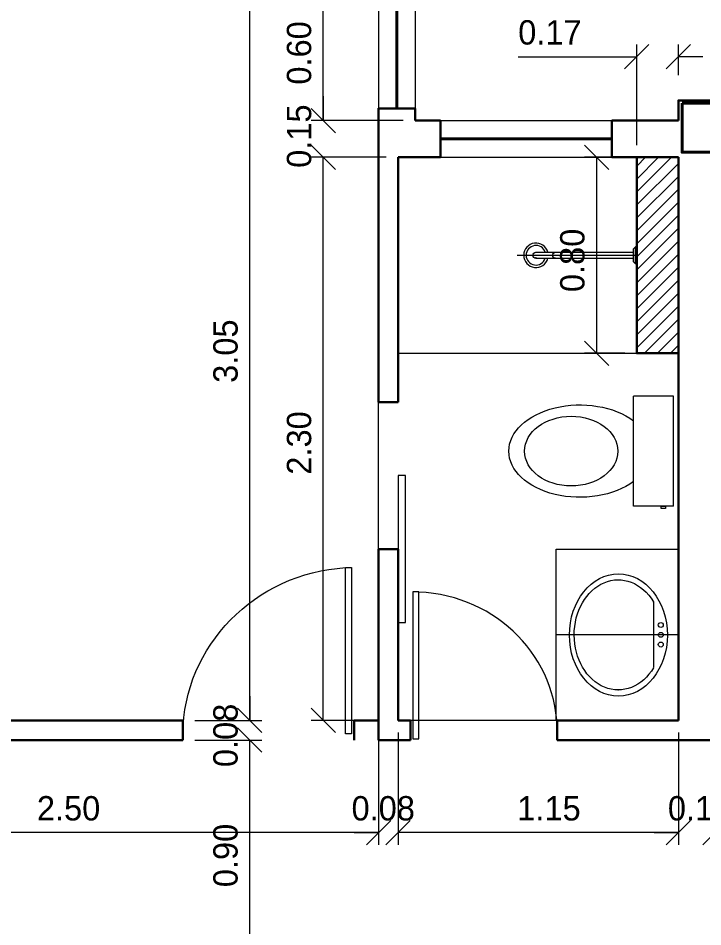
# Model space of a CAD drawing. Header units: metres. Extents: x 2.9 to 62.3, y 8 to 50.1.
# Drawn here: x 16.362 to 19.159, y 38.646 to 42.357 of the extents above; entities that cross this region are included whole.
import ezdxf
from ezdxf.enums import TextEntityAlignment as Align

# ---------------------------------------------------------------- set-up
doc = ezdxf.new("R2010")
doc.units = ezdxf.units.M
doc.header["$MEASUREMENT"] = 0
doc.linetypes.add('DGN Style 3', pattern=[1.413674, 1.009767, -0.403907])
doc.linetypes.add('DGN Style 4', pattern=[1.616637, 0.807814, -0.403907, 0.00101, -0.403907])
doc.layers.get('Defpoints').update_dxf_attribs({"lineweight": 0})
for name, color, linetype, lineweight in [('00-EDIFICACOES TÉRREO', 7, 'Continuous', 0), ('24 - Textos Gerais', 7, 'Continuous', 0), ('34 - Mobiliário', 7, 'Continuous', 0), ('CORNIJAS_VAR NA PLANTA PTIPO 1', 7, 'Continuous', 0), ('Cotas', 13, 'Continuous', 0), ('Level 11-1', 7, 'Continuous', 0), ('Level 36', 7, 'Continuous', 0), ('Level 45', 7, 'Continuous', 0), ('Level 46', 7, 'Continuous', 0)]:
    doc.layers.add(name, color=color, linetype=linetype, lineweight=lineweight)
doc.styles.add('Style-INTL_ENGINEERING', font='INTL_ENGINEERING.shx')
doc.dimstyles.get("Standard").update_dxf_attribs({"dimtxt": 0.18, "dimasz": 0.18, "dimexe": 0.18, "dimexo": 0.0625, "dimgap": 0.09, "dimtad": 0, "dimtih": 1, "dimtoh": 1, "dimdec": 4, "dimzin": 1, "dimdsep": 46, "dimtxsty": 'Standard', "dimcen": 0, "dimadec": 0, "dimazin": 0, "dimtfac": 1, "dimtdec": 4, "dimtofl": 0, "dimtmove": 0, "dimatfit": 3, "dimfxl": 0, "dimtolj": 1, "dimtzin": 1, "dimarcsym": 0})

# ---------------------------------------------------------------- blocks, each defined once
blk = doc.blocks.new('_Oblique')
at = {"color": 0, "linetype": 'ByBlock', "lineweight": -2}
blk.add_line((0.5, 0.5), (-0.5, -0.5), dxfattribs=at)
blk = doc.blocks.new('*D627')
at = {"layer": 'Cotas', "color": 2, "linetype": 'Continuous', "lineweight": 0}
for p, q in [((19.0597, 39.4395), (19.0597, 38.9817)), ((19.2097, 39.3595), (19.2097, 38.9817)), ((18.9602, 39.0312), (19.0597, 39.0312)), ((19.3092, 39.0312), (19.2097, 39.0312))]:
    blk.add_line(p, q, dxfattribs=at)
at = {"layer": 'Defpoints'}
for p in [(19.0597, 39.489), (19.2097, 39.409), (19.0597, 39.0312), (19.1347, 39.0312)]:
    blk.add_point(p, dxfattribs=at)
at = {"layer": 'Cotas', "color": 2, "linetype": 'Continuous', "lineweight": 0, "xscale": 0.0995, "yscale": 0.0995, "zscale": 0.0995}
blk.add_blockref('_Oblique', (19.0597, 39.0312), dxfattribs=at)
at = {"layer": 'Cotas', "color": 2, "linetype": 'Continuous', "lineweight": 0, "xscale": 0.0995, "yscale": 0.0995, "zscale": 0.0995, "rotation": 180}
blk.add_blockref('_Oblique', (19.2097, 39.0312), dxfattribs=at)
at = {"layer": 'Cotas', "color": 2, "linetype": 'Continuous', "lineweight": 0, "style": 'Style-INTL_ENGINEERING'}
blk.add_text('0.15', height=0.0995, dxfattribs=at).set_placement((19.0166, 39.1304), align=Align.MIDDLE_LEFT)
blk = doc.blocks.new('*D628')
at = {"layer": 'Cotas', "color": 2, "linetype": 'Continuous', "lineweight": 0}
for p, q in [((17.9145, 39.4395), (17.9145, 38.9817)), ((19.0597, 39.4395), (19.0597, 38.9817)), ((19.0597, 39.0312), (17.9145, 39.0312))]:
    blk.add_line(p, q, dxfattribs=at)
at = {"layer": 'Defpoints'}
for p in [(17.9145, 39.489), (19.0597, 39.489), (17.9145, 39.0312), (18.4871, 39.0312)]:
    blk.add_point(p, dxfattribs=at)
at = {"layer": 'Cotas', "color": 2, "linetype": 'Continuous', "lineweight": 0, "xscale": 0.0995, "yscale": 0.0995, "zscale": 0.0995, "rotation": 180}
blk.add_blockref('_Oblique', (17.9145, 39.0312), dxfattribs=at)
at = {"layer": 'Cotas', "color": 2, "linetype": 'Continuous', "lineweight": 0, "xscale": 0.0995, "yscale": 0.0995, "zscale": 0.0995}
blk.add_blockref('_Oblique', (19.0597, 39.0312), dxfattribs=at)
at = {"layer": 'Cotas', "color": 2, "linetype": 'Continuous', "lineweight": 0, "style": 'Style-INTL_ENGINEERING'}
blk.add_text('1.15', height=0.0995, dxfattribs=at).set_placement((18.4014, 39.1304), align=Align.MIDDLE_LEFT)
blk = doc.blocks.new('*D629')
at = {"layer": 'Cotas', "color": 2, "linetype": 'Continuous', "lineweight": 0}
for p, q in [((17.8346, 39.4395), (17.8346, 38.9817)), ((17.9145, 39.4395), (17.9145, 38.9817)), ((17.7351, 39.0312), (17.8346, 39.0312)), ((18.0141, 39.0312), (17.9145, 39.0312))]:
    blk.add_line(p, q, dxfattribs=at)
at = {"layer": 'Defpoints'}
for p in [(17.8346, 39.489), (17.9145, 39.489), (17.8346, 39.0312), (17.8745, 39.0312)]:
    blk.add_point(p, dxfattribs=at)
at = {"layer": 'Cotas', "color": 2, "linetype": 'Continuous', "lineweight": 0, "xscale": 0.0995, "yscale": 0.0995, "zscale": 0.0995}
blk.add_blockref('_Oblique', (17.8346, 39.0312), dxfattribs=at)
at = {"layer": 'Cotas', "color": 2, "linetype": 'Continuous', "lineweight": 0, "xscale": 0.0995, "yscale": 0.0995, "zscale": 0.0995, "rotation": 180}
blk.add_blockref('_Oblique', (17.9145, 39.0312), dxfattribs=at)
at = {"layer": 'Cotas', "color": 2, "linetype": 'Continuous', "lineweight": 0, "style": 'Style-INTL_ENGINEERING'}
blk.add_text('0.08', height=0.0995, dxfattribs=at).set_placement((17.7241, 39.1304), align=Align.MIDDLE_LEFT)
blk = doc.blocks.new('*D630')
at = {"layer": 'Cotas', "color": 2, "linetype": 'Continuous', "lineweight": 0}
for p, q in [((17.8346, 39.4395), (17.8346, 38.9817)), ((15.3345, 39.2595), (15.3345, 38.9817)), ((17.8346, 39.0312), (15.3345, 39.0312))]:
    blk.add_line(p, q, dxfattribs=at)
at = {"layer": 'Defpoints'}
for p in [(17.8346, 39.489), (15.3345, 39.309), (15.3345, 39.0312), (16.5845, 39.0312)]:
    blk.add_point(p, dxfattribs=at)
at = {"layer": 'Cotas', "color": 2, "linetype": 'Continuous', "lineweight": 0, "xscale": 0.0995, "yscale": 0.0995, "zscale": 0.0995, "rotation": 180}
blk.add_blockref('_Oblique', (15.3345, 39.0312), dxfattribs=at)
at = {"layer": 'Cotas', "color": 2, "linetype": 'Continuous', "lineweight": 0, "xscale": 0.0995, "yscale": 0.0995, "zscale": 0.0995}
blk.add_blockref('_Oblique', (17.8346, 39.0312), dxfattribs=at)
at = {"layer": 'Cotas', "color": 2, "linetype": 'Continuous', "lineweight": 0, "style": 'Style-INTL_ENGINEERING'}
blk.add_text('2.50', height=0.0995, dxfattribs=at).set_placement((16.4384, 39.1304), align=Align.MIDDLE_LEFT)
blk = doc.blocks.new('*D649')
at = {"layer": 'Cotas', "color": 2, "linetype": 'Continuous', "lineweight": 0}
for p, q in [((17.6088, 42.0385), (17.6088, 41.939)), ((17.9351, 41.939), (17.5593, 41.939)), ((17.8651, 41.789), (17.5593, 41.789)), ((17.6088, 41.6895), (17.6088, 41.789))]:
    blk.add_line(p, q, dxfattribs=at)
at = {"layer": 'Defpoints'}
for p in [(17.6088, 41.939), (17.9845, 41.939), (17.6088, 41.864), (17.9145, 41.789)]:
    blk.add_point(p, dxfattribs=at)
at = {"layer": 'Cotas', "color": 2, "linetype": 'Continuous', "lineweight": 0, "xscale": 0.0995, "yscale": 0.0995, "zscale": 0.0995}
for p, rotation in [((17.6088, 41.939), 270), ((17.6088, 41.789), 90)]:
    blk.add_blockref('_Oblique', p, dxfattribs=dict(at, rotation=rotation))
at = {"layer": 'Cotas', "color": 2, "linetype": 'Continuous', "lineweight": 0, "style": 'Style-INTL_ENGINEERING'}
blk.add_text('0.15', height=0.0995, rotation=90, dxfattribs=at).set_placement((17.5095, 41.746), align=Align.MIDDLE_LEFT)
blk = doc.blocks.new('*D650')
at = {"layer": 'Cotas', "color": 2, "linetype": 'Continuous', "lineweight": 0}
for p, q in [((17.785, 42.539), (17.5593, 42.539)), ((17.6088, 41.939), (17.6088, 42.539)), ((17.9351, 41.939), (17.5593, 41.939))]:
    blk.add_line(p, q, dxfattribs=at)
at = {"layer": 'Defpoints'}
for p in [(17.6088, 42.539), (17.8346, 42.539), (17.6088, 42.239), (17.9845, 41.939)]:
    blk.add_point(p, dxfattribs=at)
at = {"layer": 'Cotas', "color": 2, "linetype": 'Continuous', "lineweight": 0, "xscale": 0.0995, "yscale": 0.0995, "zscale": 0.0995}
for p, rotation in [((17.6088, 42.539), 90), ((17.6088, 41.939), 270)]:
    blk.add_blockref('_Oblique', p, dxfattribs=dict(at, rotation=rotation))
at = {"layer": 'Cotas', "color": 2, "linetype": 'Continuous', "lineweight": 0, "style": 'Style-INTL_ENGINEERING'}
blk.add_text('0.60', height=0.0995, rotation=90, dxfattribs=at).set_placement((17.5095, 42.0858), align=Align.MIDDLE_LEFT)
blk = doc.blocks.new('*D334')
at = {"layer": 'Cotas', "color": 2, "linetype": 'Continuous', "lineweight": 0}
for p, q in [((17.8651, 41.789), (17.5593, 41.789)), ((17.6088, 39.489), (17.6088, 41.789)), ((17.785, 39.489), (17.5593, 39.489))]:
    blk.add_line(p, q, dxfattribs=at)
at = {"layer": 'Defpoints'}
for p in [(17.6088, 41.789), (17.9145, 41.789), (17.6088, 40.639), (17.8346, 39.489)]:
    blk.add_point(p, dxfattribs=at)
at = {"layer": 'Cotas', "color": 2, "linetype": 'Continuous', "lineweight": 0, "xscale": 0.0995, "yscale": 0.0995, "zscale": 0.0995}
for p, rotation in [((17.6088, 41.789), 90), ((17.6088, 39.489), 270)]:
    blk.add_blockref('_Oblique', p, dxfattribs=dict(at, rotation=rotation))
at = {"layer": 'Cotas', "color": 2, "linetype": 'Continuous', "lineweight": 0, "style": 'Style-INTL_ENGINEERING'}
blk.add_text('2.30', height=0.0995, rotation=90, dxfattribs=at).set_placement((17.5095, 40.4929), align=Align.MIDDLE_LEFT)
blk = doc.blocks.new('*D657')
at = {"layer": 'Cotas', "color": 2, "linetype": 'Continuous', "lineweight": 0}
for p, q in [((17.0843, 39.409), (17.3577, 39.409)), ((17.3082, 38.509), (17.3082, 39.409)), ((17.285, 38.509), (17.2587, 38.509))]:
    blk.add_line(p, q, dxfattribs=at)
at = {"layer": 'Defpoints'}
for p in [(17.0348, 39.409), (17.3082, 39.409), (17.3082, 38.959), (17.3346, 38.509)]:
    blk.add_point(p, dxfattribs=at)
at = {"layer": 'Cotas', "color": 2, "linetype": 'Continuous', "lineweight": 0, "xscale": 0.0995, "yscale": 0.0995, "zscale": 0.0995}
for p, rotation in [((17.3082, 39.409), 90), ((17.3082, 38.509), 270)]:
    blk.add_blockref('_Oblique', p, dxfattribs=dict(at, rotation=rotation))
at = {"layer": 'Cotas', "color": 2, "linetype": 'Continuous', "lineweight": 0, "style": 'Style-INTL_ENGINEERING'}
blk.add_text('0.90', height=0.0995, rotation=90, dxfattribs=at).set_placement((17.2089, 38.8082), align=Align.MIDDLE_LEFT)
blk = doc.blocks.new('*D658')
at = {"layer": 'Cotas', "color": 2, "linetype": 'Continuous', "lineweight": 0}
for p, q in [((17.3082, 39.5885), (17.3082, 39.489)), ((17.084, 39.489), (17.3577, 39.489)), ((17.0843, 39.409), (17.3577, 39.409)), ((17.3082, 39.3095), (17.3082, 39.409))]:
    blk.add_line(p, q, dxfattribs=at)
at = {"layer": 'Defpoints'}
for p in [(17.0345, 39.489), (17.3082, 39.489), (17.3082, 39.449), (17.0348, 39.409)]:
    blk.add_point(p, dxfattribs=at)
at = {"layer": 'Cotas', "color": 2, "linetype": 'Continuous', "lineweight": 0, "xscale": 0.0995, "yscale": 0.0995, "zscale": 0.0995}
for p, rotation in [((17.3082, 39.489), 270), ((17.3082, 39.409), 90)]:
    blk.add_blockref('_Oblique', p, dxfattribs=dict(at, rotation=rotation))
at = {"layer": 'Cotas', "color": 2, "linetype": 'Continuous', "lineweight": 0, "style": 'Style-INTL_ENGINEERING'}
blk.add_text('0.08', height=0.0995, rotation=90, dxfattribs=at).set_placement((17.2089, 39.2986), align=Align.MIDDLE_LEFT)
blk = doc.blocks.new('*D659')
at = {"layer": 'Cotas', "color": 2, "linetype": 'Continuous', "lineweight": 0}
for p, q in [((16.634, 42.539), (17.3577, 42.539)), ((17.3082, 39.489), (17.3082, 42.539)), ((17.084, 39.489), (17.3577, 39.489))]:
    blk.add_line(p, q, dxfattribs=at)
at = {"layer": 'Defpoints'}
for p in [(16.5846, 42.539), (17.3082, 42.539), (17.3082, 41.014), (17.0345, 39.489)]:
    blk.add_point(p, dxfattribs=at)
at = {"layer": 'Cotas', "color": 2, "linetype": 'Continuous', "lineweight": 0, "xscale": 0.0995, "yscale": 0.0995, "zscale": 0.0995}
for p, rotation in [((17.3082, 42.539), 90), ((17.3082, 39.489), 270)]:
    blk.add_blockref('_Oblique', p, dxfattribs=dict(at, rotation=rotation))
at = {"layer": 'Cotas', "color": 2, "linetype": 'Continuous', "lineweight": 0, "style": 'Style-INTL_ENGINEERING'}
blk.add_text('3.05', height=0.0995, rotation=90, dxfattribs=at).set_placement((17.2089, 40.8679), align=Align.MIDDLE_LEFT)
blk = doc.blocks.new('*D340')
at = {"layer": 'Cotas', "color": 2, "linetype": 'Continuous', "lineweight": 0}
for p, q in [((18.8897, 41.8385), (18.8897, 42.2495)), ((19.0595, 42.1241), (19.0595, 42.2495)), ((18.4051, 42.2), (18.8897, 42.2)), ((19.159, 42.2), (19.0595, 42.2))]:
    blk.add_line(p, q, dxfattribs=at)
at = {"layer": 'Defpoints'}
for p in [(18.5231, 42.2), (18.8897, 42.2), (19.0595, 42.0746), (18.8897, 41.789)]:
    blk.add_point(p, dxfattribs=at)
at = {"layer": 'Cotas', "color": 2, "linetype": 'Continuous', "lineweight": 0, "xscale": 0.0995, "yscale": 0.0995, "zscale": 0.0995}
blk.add_blockref('_Oblique', (18.8897, 42.2), dxfattribs=at)
at = {"layer": 'Cotas', "color": 2, "linetype": 'Continuous', "lineweight": 0, "xscale": 0.0995, "yscale": 0.0995, "zscale": 0.0995, "rotation": 180}
blk.add_blockref('_Oblique', (19.0595, 42.2), dxfattribs=at)
at = {"layer": 'Cotas', "color": 2, "linetype": 'Continuous', "lineweight": 0, "style": 'Style-INTL_ENGINEERING'}
blk.add_text('0.17', height=0.0995, dxfattribs=at).set_placement((18.4051, 42.2993), align=Align.MIDDLE_LEFT)
blk = doc.blocks.new('*D341')
at = {"layer": 'Cotas', "color": 2, "linetype": 'Continuous', "lineweight": 0}
for p, q in [((18.8402, 41.789), (18.6759, 41.789)), ((18.7254, 41.789), (18.7254, 40.989)), ((18.8402, 40.989), (18.6759, 40.989))]:
    blk.add_line(p, q, dxfattribs=at)
at = {"layer": 'Defpoints'}
for p in [(18.8897, 41.789), (18.7254, 41.389), (18.7254, 40.989), (18.8897, 40.989)]:
    blk.add_point(p, dxfattribs=at)
at = {"layer": 'Cotas', "color": 2, "linetype": 'Continuous', "lineweight": 0, "xscale": 0.0995, "yscale": 0.0995, "zscale": 0.0995}
for p, rotation in [((18.7254, 41.789), 90), ((18.7254, 40.989), 270)]:
    blk.add_blockref('_Oblique', p, dxfattribs=dict(at, rotation=rotation))
at = {"layer": 'Cotas', "color": 2, "linetype": 'Continuous', "lineweight": 0, "style": 'Style-INTL_ENGINEERING'}
blk.add_text('0.80', height=0.0995, rotation=90, dxfattribs=at).set_placement((18.6261, 41.2386), align=Align.MIDDLE_LEFT)
blk = doc.blocks.new('*U24')
at = {"layer": '24 - Textos Gerais', "color": 172, "linetype": 'Continuous', "lineweight": 13}
blk.add_line((-0.147, -0.136), (-0.147, 0.133), dxfattribs=at)
at = {"layer": '24 - Textos Gerais', "color": 172, "linetype": 'DGN Style 4', "lineweight": 13}
blk.add_line((-0.25, -0.001), (0.25, -0.001), dxfattribs=at)
at = {"layer": '24 - Textos Gerais', "color": 172, "linetype": 'Continuous', "lineweight": 13}
for centre in [(-0.177, 0.039), (-0.177, -0.001), (-0.177, -0.041)]:
    blk.add_circle(centre, 0.01, dxfattribs=at)
blk.add_ellipse((-0.004, 0), major_axis=(0, 0.25), ratio=0.8, dxfattribs=at)
at = {"layer": '24 - Textos Gerais', "color": 172, "linetype": 'Continuous', "lineweight": 13, "extrusion": (0, 0, -1)}
blk.add_ellipse((-0.0033, -0.0006), major_axis=(0, 0.225), ratio=0.8, start_param=5.350888, end_param=10.349301, dxfattribs=at)
at = {"layer": '24 - Textos Gerais', "color": 172, "linetype": 'Continuous', "lineweight": 13}
for p in [(-0.003, 0.224), (-0.003, 0.224), (-0.147, -0.136)]:
    blk.add_point(p, dxfattribs=at)
blk = doc.blocks.new('SANCXP_1')
at = {"layer": '24 - Textos Gerais', "color": 172, "linetype": 'Continuous', "lineweight": 0}
for p, q in [((0.06, -0.4488), (0.06, 0.4488)), ((0.06, 0.4488), (0.3864, 0.4488)), ((0.3864, -0.4488), (0.3864, 0.4488)), ((0.06, -0.4488), (0.3864, -0.4488))]:
    blk.add_line(p, q, dxfattribs=at)
at = {"layer": '24 - Textos Gerais', "color": 172, "linetype": 'Continuous', "lineweight": 0, "extrusion": (0, 0, -1), "flags": 128}
blk.add_lwpolyline([(-0.1252, -0.4682), (-0.1601, -0.4682), (-0.1601, -0.4492), (-0.1252, -0.4492)], close=True, dxfattribs=at)
at = {"layer": '24 - Textos Gerais', "color": 172, "linetype": 'Continuous', "lineweight": 0}
blk.add_ellipse((0.825, 0.0001), major_axis=(-0.5814, 0), ratio=0.649123, start_param=0.716078, end_param=5.567107, dxfattribs=at)
at = {"layer": '24 - Textos Gerais', "color": 172, "linetype": 'Continuous', "lineweight": 0, "extrusion": (0, 0, -1)}
blk.add_ellipse((0.8964, 0.0001), major_axis=(0.381, 0), ratio=0.746923, dxfattribs=at)
blk = doc.blocks.new('*U26')
at = {"layer": '24 - Textos Gerais', "color": 172, "linetype": 'Continuous', "lineweight": 0}
for p, q in [((-0.2441, 0.035), (-0.2441, -0.035)), ((-0.2441, 0.035), (-0.2391, 0.035)), ((-0.2391, 0.035), (-0.2391, -0.035)), ((-0.2291, 0.025), (-0.2391, 0.035)), ((-0.2291, -0.025), (-0.2291, 0.025)), ((0.168, 0.0125), (-0.2291, 0.0125)), ((-0.2441, -0.035), (-0.2391, -0.035)), ((-0.2391, -0.035), (-0.2291, -0.025)), ((0.168, -0.0125), (-0.2291, -0.0125))]:
    blk.add_line(p, q, dxfattribs=at)
at = {"layer": '24 - Textos Gerais', "color": 172, "linetype": 'DGN Style 4', "lineweight": 13}
blk.add_line((0.2441, 0), (-0.2441, 0), dxfattribs=at)
at = {"layer": '24 - Textos Gerais', "color": 172, "linetype": 'Continuous', "lineweight": 0}
for radius, start, end in [(0.05, 194.4775, 165.5225), (0.04, 198.21, 161.79)]:
    blk.add_arc((0.168, 0), radius, start, end, dxfattribs=at)
at = {"layer": '24 - Textos Gerais', "color": 172, "linetype": 'Continuous', "lineweight": 0, "extrusion": (0, 0, -1)}
for centre in [(-0.088, 0), (-0.168, 0)]:
    blk.add_arc(centre, 0.0125, 90, 270, dxfattribs=at)
at = {"layer": '24 - Textos Gerais', "color": 172, "linetype": 'Continuous', "lineweight": 0}
blk.add_point((0.168, 0.011), dxfattribs=at)
blk = doc.blocks.new('*U19')
at = {"layer": 'Level 36', "color": 172, "linetype": 'Continuous', "lineweight": 13}
for p, q in [((-12.585, 3.08), (-11.6099, 3.08)), ((-11.9391, 2.28), (-11.4391, 2.28)), ((-11.9391, 1.58), (-11.9391, 2.28))]:
    blk.add_line(p, q, dxfattribs=at)
at = {"layer": '24 - Textos Gerais', "color": 172, "linetype": 'Continuous', "lineweight": 0, "rotation": 180}
blk.add_blockref('*U26', (-11.854, 3.48), dxfattribs=at)
at = {"layer": '24 - Textos Gerais', "color": 172, "linetype": 'Continuous', "lineweight": 0, "extrusion": (0, 0, -1), "xscale": 0.5000000000216841, "yscale": 0.5000000000216841, "zscale": 0.5000000000216841, "rotation": 359.9994663905647}
blk.add_blockref('SANCXP_1', (11.4298, 2.68), dxfattribs=at)
at = {"layer": '24 - Textos Gerais', "color": 172, "linetype": 'Continuous', "lineweight": 13, "rotation": 180}
blk.add_blockref('*U24', (-11.6891, 1.929), dxfattribs=at)
blk = doc.blocks.new('P60D')
at = {"layer": '00-EDIFICACOES TÉRREO', "color": 7, "linetype": 'Continuous', "lineweight": 13}
for p, q in [((0.035, 0.605), (0.01, 0.605)), ((0.01, 0.605), (0.01, 0.005)), ((0.035, 0.005), (0.035, 0.605)), ((0.01, 0.005), (0.035, 0.005))]:
    blk.add_line(p, q, dxfattribs=at)
blk.add_ellipse((-0.008, 0.0175), major_axis=(0.5808, 0.1881), ratio=0.957694, start_param=5.970015, end_param=7.482445, dxfattribs=at)
at = {"layer": 'CORNIJAS_VAR NA PLANTA PTIPO 1', "color": 7, "linetype": 'Continuous', "lineweight": 30}
for p, q in [((0, 0), (0, 0.08)), ((0.6, 0), (0.6, 0.08))]:
    blk.add_line(p, q, dxfattribs=at)
blk = doc.blocks.new('*U76')
at = {"layer": '34 - Mobiliário', "color": 7, "linetype": 'Continuous', "lineweight": 40}
blk.add_line((0, 0.25), (0, -0.25), dxfattribs=at)
at = {"layer": 'CORNIJAS_VAR NA PLANTA PTIPO 1', "color": 7, "linetype": 'Continuous', "lineweight": 0}
for p, q in [((-0.075, 0.25), (-0.075, -0.25)), ((0.075, 0.25), (0.075, -0.25))]:
    blk.add_line(p, q, dxfattribs=at)
at = {"layer": 'CORNIJAS_VAR NA PLANTA PTIPO 1', "color": 7, "linetype": 'Continuous', "lineweight": 30}
for p, q in [((-0.075, 0.25), (0.075, 0.25)), ((-0.075, -0.25), (0.075, -0.25))]:
    blk.add_line(p, q, dxfattribs=at)
blk = doc.blocks.new('*U74')
at = {"layer": '34 - Mobiliário', "color": 7, "linetype": 'DGN Style 3', "lineweight": 40}
blk.add_line((0.35, 0), (-0.35, 0), dxfattribs=at)
at = {"layer": 'CORNIJAS_VAR NA PLANTA PTIPO 1', "color": 7, "linetype": 'Continuous', "lineweight": 30}
for p, q in [((-0.35, -0.075), (-0.35, 0.075)), ((0.35, -0.075), (0.35, 0.075))]:
    blk.add_line(p, q, dxfattribs=at)
at = {"layer": 'CORNIJAS_VAR NA PLANTA PTIPO 1', "color": 7, "linetype": 'Continuous', "lineweight": 0}
for p, q in [((0.35, 0.075), (-0.35, 0.075)), ((0.35, -0.075), (-0.35, -0.075))]:
    blk.add_line(p, q, dxfattribs=at)
blk = doc.blocks.new('P70D')
at = {"layer": '00-EDIFICACOES TÉRREO', "color": 7, "linetype": 'Continuous', "lineweight": 13}
for p, q in [((0.035, 0.705), (0.01, 0.705)), ((0.01, 0.705), (0.01, 0.025)), ((0.035, 0.025), (0.035, 0.705)), ((0.01, 0.025), (0.035, 0.025))]:
    blk.add_line(p, q, dxfattribs=at)
blk.add_ellipse((0.0073, 0.032), major_axis=(0.6611, -0.2141), ratio=0.965677, start_param=0.313159, end_param=1.833935, dxfattribs=at)
at = {"layer": 'CORNIJAS_VAR NA PLANTA PTIPO 1', "color": 7, "linetype": 'Continuous', "lineweight": 30}
for p, q in [((0, 0), (0, 0.08)), ((0.7, 0), (0.7, 0.08))]:
    blk.add_line(p, q, dxfattribs=at)

msp = doc.modelspace()

# ---------------------------------------------------------------- linework, layer by layer
at = {"layer": '00-EDIFICACOES TÉRREO', "color": 7, "linetype": 'Continuous', "lineweight": 13, "flags": 128}
msp.add_lwpolyline([(17.9445, 40.489), (17.9145, 40.489), (17.9145, 39.889), (17.9445, 39.889)], close=True, dxfattribs=at)
at = {"layer": 'CORNIJAS_VAR NA PLANTA PTIPO 1', "color": 7, "linetype": 'Continuous', "lineweight": 30}
for p, q in [((17.8346, 40.789), (17.8346, 41.9891)), ((17.9845, 41.939), (17.9845, 41.989)), ((18.0871, 41.939), (17.9845, 41.939)), ((19.0595, 41.939), (18.7871, 41.939)), ((18.0871, 41.789), (17.9145, 41.789)), ((17.9145, 40.789), (17.9145, 41.789)), ((19.0597, 41.789), (18.7871, 41.789)), ((17.9145, 40.789), (17.8346, 40.789)), ((17.9145, 40.189), (17.8346, 40.189)), ((17.8346, 39.409), (17.8346, 40.189)), ((17.9145, 39.489), (17.9145, 40.189)), ((19.0597, 39.489), (19.0597, 39.8157)), ((17.0345, 39.489), (15.3346, 39.489)), ((17.8346, 39.489), (17.7345, 39.489)), ((17.9645, 39.489), (17.9145, 39.489)), ((19.0597, 39.489), (18.5646, 39.489)), ((17.0348, 39.409), (15.3346, 39.409)), ((17.9646, 39.409), (17.8346, 39.409)), ((19.2097, 39.409), (18.5646, 39.409))]:
    msp.add_line(p, q, dxfattribs=at)
at = {"layer": 'CORNIJAS_VAR NA PLANTA PTIPO 1', "color": 7, "linetype": 'Continuous', "lineweight": 0}
for p, q in [((17.8346, 40.189), (17.8346, 40.789)), ((18.5646, 39.489), (17.9646, 39.489))]:
    msp.add_line(p, q, dxfattribs=at)
at = {"layer": 'CORNIJAS_VAR NA PLANTA PTIPO 1', "color": 7, "linetype": 'Continuous', "lineweight": 30, "flags": 128}
msp.add_lwpolyline([(21.4645, 42.0217), (19.0595, 42.0217), (19.0595, 41.939)], dxfattribs=at)
at = {"layer": 'Level 11-1', "color": 7, "linetype": 'Continuous', "lineweight": 30}
msp.add_line((19.0597, 41.789), (19.0597, 39.8157), dxfattribs=at)
at = {"layer": 'Level 45', "color": 6, "linetype": 'Continuous', "lineweight": 0}
for p, q in [((18.8897, 41.6474), (19.0313, 41.789)), ((18.8897, 41.7004), (18.9783, 41.789)), ((18.8897, 41.7535), (18.9253, 41.789)), ((18.8897, 41.5944), (19.0597, 41.7644)), ((18.8897, 41.5413), (19.0597, 41.7113)), ((18.8897, 41.4883), (19.0597, 41.6583)), ((18.8897, 41.4353), (19.0597, 41.6053)), ((18.8897, 41.3822), (19.0597, 41.5522)), ((18.8897, 41.3292), (19.0597, 41.4992)), ((18.8897, 41.2762), (19.0597, 41.4462)), ((18.8897, 41.2231), (19.0597, 41.3931)), ((18.8897, 41.1701), (19.0597, 41.3401)), ((18.8897, 41.1171), (19.0597, 41.2871)), ((18.8897, 41.064), (19.0597, 41.234)), ((18.8897, 41.011), (19.0597, 41.181)), ((18.9208, 40.989), (19.0597, 41.128)), ((18.9738, 40.989), (19.0597, 41.0749)), ((19.0268, 40.989), (19.0597, 41.0219))]:
    msp.add_line(p, q, dxfattribs=at)
at = {"layer": 'Level 45', "color": 6, "linetype": 'Continuous', "lineweight": 30, "flags": 128}
msp.add_lwpolyline([(19.0597, 41.789), (18.8897, 41.789), (18.8897, 40.989), (19.0597, 40.989)], close=True, dxfattribs=at)
at = {"layer": 'Level 46', "color": 7, "linetype": 'Continuous', "lineweight": 30}
msp.add_line((19.0597, 41.789), (19.0597, 39.8157), dxfattribs=at)
at = {"layer": 'Level 46', "color": 120, "linetype": 'Continuous', "lineweight": 40, "flags": 128}
msp.add_lwpolyline([(19.0745, 42.0096), (21.3745, 42.0096), (21.3745, 41.8096), (19.0745, 41.8096)], close=True, dxfattribs=at)

# ---------------------------------------------------------------- block references
at = {"layer": 'CORNIJAS_VAR NA PLANTA PTIPO 1', "color": 7, "linetype": 'Continuous', "lineweight": 0, "extrusion": (0, 0, -1)}
msp.add_blockref('*U76', (-17.9095, 42.239), dxfattribs=at)
at = {"layer": 'CORNIJAS_VAR NA PLANTA PTIPO 1', "color": 7, "linetype": 'Continuous', "lineweight": 30, "extrusion": (0, 0, -1)}
msp.add_blockref('*U74', (-18.4371, 41.864), dxfattribs=at)
at = {"layer": 'CORNIJAS_VAR NA PLANTA PTIPO 1', "color": 7, "linetype": 'Continuous', "lineweight": 30}
for name, p, xscale, yscale, rotation in [('P70D', (17.7345, 39.4091), 1.000004656718364, -1.000004656718364, 180.0008004104257), ('P60D', (17.9646, 39.409), 1.000004656664151, 1.000004656664151, 0.0005336069505462)]:
    msp.add_blockref(name, p, dxfattribs=dict(at, xscale=xscale, yscale=yscale, rotation=rotation))
at = {"layer": 'Level 36', "color": 172, "linetype": 'Continuous', "lineweight": 13}
msp.add_blockref('*U19', (30.4996, 37.909), dxfattribs=at)

# ---------------------------------------------------------------- dimensions: what is measured, and where the dimension line sits
at = {"layer": 'Cotas', "color": 2, "linetype": 'Continuous', "lineweight": 0}
for base, p1, p2, angle, override, picture, middle in [((17.3082, 42.539), (17.0345, 39.489), (16.5846, 42.539), 90, {"dimtxt": 0.0995, "dimasz": 0.0995, "dimexe": 0.0495, "dimexo": 0.0495, "dimgap": 0.0495, "dimtad": 1, "dimtih": 0, "dimtoh": 0, "dimdec": 2, "dimzin": 3, "dimtxsty": 'Style-INTL_ENGINEERING', "dimblk": 'Oblique', "dimclre": 2, "dimtdec": 2, "dimatfit": 1, "dimtolj": 0, "dimtzin": 3, "dimlwe": 0}, '*D659', (17.3082, 41.014)), ((17.6088, 42.539), (17.9845, 41.939), (17.8346, 42.539), 90, {"dimtxt": 0.0995, "dimasz": 0.0995, "dimexe": 0.0495, "dimexo": 0.0495, "dimgap": 0.0495, "dimtad": 1, "dimtih": 0, "dimtoh": 0, "dimdec": 2, "dimzin": 3, "dimtxsty": 'Style-INTL_ENGINEERING', "dimblk": 'Oblique', "dimclre": 2, "dimtdec": 2, "dimatfit": 1, "dimtolj": 0, "dimtzin": 3, "dimlwe": 0}, '*D650', (17.6088, 42.239)), ((17.6088, 41.789), (17.8346, 39.489), (17.9145, 41.789), 90, {"dimtxt": 0.0995, "dimasz": 0.0995, "dimexe": 0.0495, "dimexo": 0.0495, "dimgap": 0.0495, "dimtad": 1, "dimtih": 0, "dimtoh": 0, "dimdec": 2, "dimzin": 3, "dimtxsty": 'Style-INTL_ENGINEERING', "dimblk": 'Oblique', "dimclre": 2, "dimtdec": 2, "dimatfit": 1, "dimtolj": 0, "dimtzin": 3, "dimlwe": 0}, '*D334', (17.6088, 40.639)), ((18.7254, 40.989), (18.8897, 41.789), (18.8897, 40.989), 270, {"dimtxt": 0.0995, "dimasz": 0.0995, "dimexe": 0.0495, "dimexo": 0.0495, "dimgap": 0.0495, "dimtad": 1, "dimtih": 0, "dimtoh": 0, "dimdec": 2, "dimzin": 3, "dimtxsty": 'Style-INTL_ENGINEERING', "dimblk": 'Oblique', "dimclre": 2, "dimtdec": 2, "dimatfit": 1, "dimfrac": 2, "dimtolj": 0, "dimtzin": 3, "dimlwe": 0}, '*D341', (18.7254, 41.389)), ((15.3345, 39.0312), (17.8346, 39.489), (15.3345, 39.309), 180, {"dimtxt": 0.0995, "dimasz": 0.0995, "dimexe": 0.0495, "dimexo": 0.0495, "dimgap": 0.0495, "dimtad": 1, "dimtih": 0, "dimtoh": 0, "dimdec": 2, "dimzin": 3, "dimtxsty": 'Style-INTL_ENGINEERING', "dimblk": 'Oblique', "dimclre": 2, "dimtdec": 2, "dimatfit": 1, "dimtolj": 0, "dimtzin": 3, "dimlwe": 0}, '*D630', (16.5845, 39.0312)), ((17.9145, 39.0312), (19.0597, 39.489), (17.9145, 39.489), 180, {"dimtxt": 0.0995, "dimasz": 0.0995, "dimexe": 0.0495, "dimexo": 0.0495, "dimgap": 0.0495, "dimtad": 1, "dimtih": 0, "dimtoh": 0, "dimdec": 2, "dimzin": 3, "dimtxsty": 'Style-INTL_ENGINEERING', "dimblk": 'Oblique', "dimclre": 2, "dimtdec": 2, "dimatfit": 1, "dimtolj": 0, "dimtzin": 3, "dimlwe": 0}, '*D628', (18.4871, 39.0312)), ((17.3082, 39.409), (17.3346, 38.509), (17.0348, 39.409), 90, {"dimtxt": 0.0995, "dimasz": 0.0995, "dimexe": 0.0495, "dimexo": 0.0495, "dimgap": 0.0495, "dimtad": 1, "dimtih": 0, "dimtoh": 0, "dimdec": 2, "dimzin": 3, "dimtxsty": 'Style-INTL_ENGINEERING', "dimblk": 'Oblique', "dimclre": 2, "dimtdec": 2, "dimatfit": 1, "dimtolj": 0, "dimtzin": 3, "dimlwe": 0}, '*D657', (17.3082, 38.959))]:
    dim = msp.add_linear_dim(base=base, p1=p1, p2=p2, angle=angle, dimstyle='Standard', override=override, dxfattribs=at)
    dim.commit()
    dim.dimension.update_dxf_attribs({"geometry": picture, "text_midpoint": middle})
for base, p1, p2, angle, override, picture, middle in [((18.8897, 42.2), (19.0595, 42.0746), (18.8897, 41.789), 180, {"dimtxt": 0.0995, "dimasz": 0.0995, "dimexe": 0.0495, "dimexo": 0.0495, "dimgap": 0.0495, "dimtad": 1, "dimtih": 0, "dimtoh": 0, "dimdec": 2, "dimzin": 3, "dimtxsty": 'Style-INTL_ENGINEERING', "dimblk": 'Oblique', "dimclre": 2, "dimtdec": 2, "dimatfit": 1, "dimfrac": 2, "dimtolj": 0, "dimtzin": 3, "dimlwe": 0}, '*D340', (18.5231, 42.2)), ((17.6088, 41.939), (17.9145, 41.789), (17.9845, 41.939), 90, {"dimtxt": 0.0995, "dimasz": 0.0995, "dimexe": 0.0495, "dimexo": 0.0495, "dimgap": 0.0495, "dimtad": 1, "dimtih": 0, "dimtoh": 0, "dimdec": 2, "dimzin": 3, "dimtxsty": 'Style-INTL_ENGINEERING', "dimblk": 'Oblique', "dimclre": 2, "dimtdec": 2, "dimatfit": 1, "dimtolj": 0, "dimtzin": 3, "dimlwe": 0}, '*D649', (17.6088, 41.864)), ((17.3082, 39.489), (17.0348, 39.409), (17.0345, 39.489), 90, {"dimtxt": 0.0995, "dimasz": 0.0995, "dimexe": 0.0495, "dimexo": 0.0495, "dimgap": 0.0495, "dimtad": 1, "dimtih": 0, "dimtoh": 0, "dimdec": 2, "dimzin": 3, "dimtxsty": 'Style-INTL_ENGINEERING', "dimblk": 'Oblique', "dimclre": 2, "dimtdec": 2, "dimatfit": 1, "dimtolj": 0, "dimtzin": 3, "dimlwe": 0}, '*D658', (17.3082, 39.449)), ((17.8346, 39.0312), (17.9145, 39.489), (17.8346, 39.489), 180, {"dimtxt": 0.0995, "dimasz": 0.0995, "dimexe": 0.0495, "dimexo": 0.0495, "dimgap": 0.0495, "dimtad": 1, "dimtih": 0, "dimtoh": 0, "dimdec": 2, "dimzin": 3, "dimtxsty": 'Style-INTL_ENGINEERING', "dimblk": 'Oblique', "dimclre": 2, "dimtdec": 2, "dimatfit": 1, "dimtolj": 0, "dimtzin": 3, "dimlwe": 0}, '*D629', (17.8745, 39.0312)), ((19.0597, 39.0312), (19.2097, 39.409), (19.0597, 39.489), 180, {"dimtxt": 0.0995, "dimasz": 0.0995, "dimexe": 0.0495, "dimexo": 0.0495, "dimgap": 0.0495, "dimtad": 1, "dimtih": 0, "dimtoh": 0, "dimdec": 2, "dimzin": 3, "dimtxsty": 'Style-INTL_ENGINEERING', "dimblk": 'Oblique', "dimclre": 2, "dimtdec": 2, "dimatfit": 1, "dimtolj": 0, "dimtzin": 3, "dimlwe": 0}, '*D627', (19.1347, 39.0312))]:
    dim = msp.add_linear_dim(base=base, p1=p1, p2=p2, angle=angle, dimstyle='Standard', override=override, dxfattribs=at)
    dim.commit()
    dim.dimension.update_dxf_attribs({"geometry": picture, "text_midpoint": middle, "dimtype": 160})

doc.saveas('drawing.dxf')
